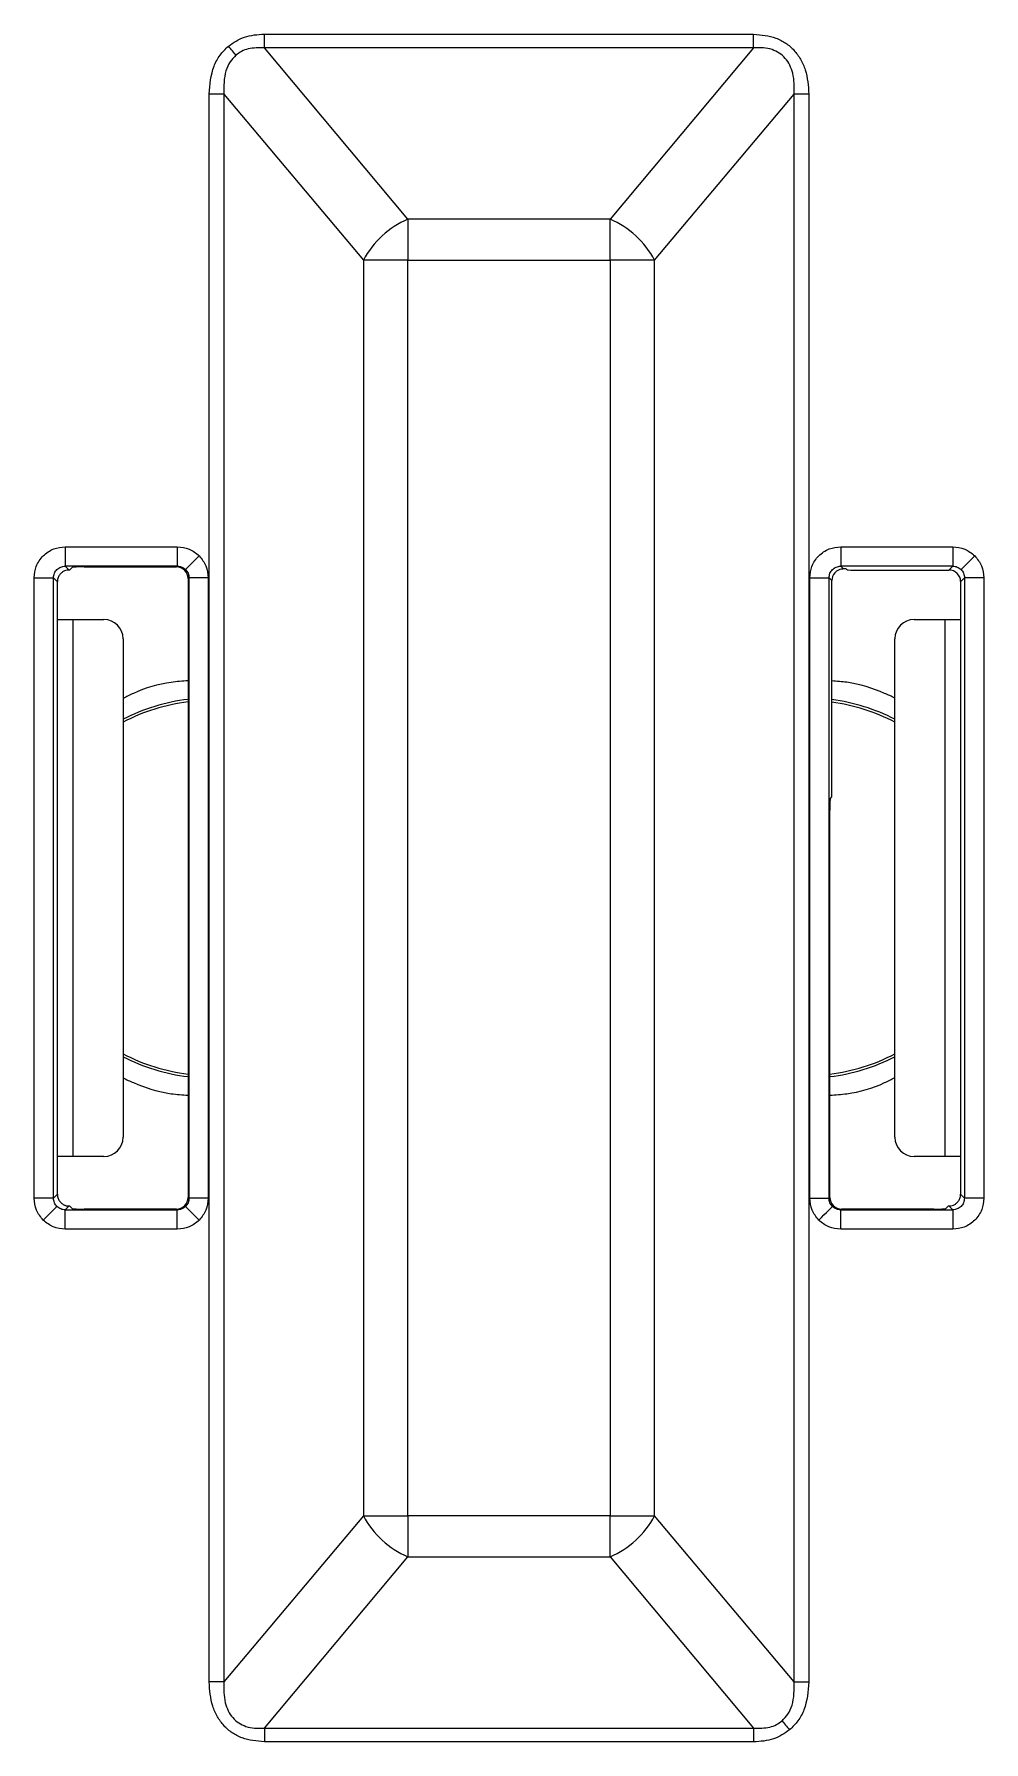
# Model space of a CAD drawing. Header units: inches. Extents: x 897.4 to 914.4, y -8.5 to 2.5.
# Drawn here: x 906.372 to 906.854, y -0.971 to -0.104 of the extents above; entities that cross this region are included whole.
import ezdxf

# ---------------------------------------------------------------- set-up
doc = ezdxf.new("R2010")
doc.units = ezdxf.units.IN
doc.header["$LTSCALE"] = 4
doc.header["$MEASUREMENT"] = 0
doc.layers.get('0').update_dxf_attribs({"linetype": 'CONTINUOUS'})

msp = doc.modelspace()

# ---------------------------------------------------------------- linework, layer by layer
for p, q in [((906.48915, -0.11135), (906.48915, -0.10439)), ((906.48915, -0.10439), (906.73753, -0.10439)), ((906.56206, -0.19825), (906.48915, -0.11135)), ((906.73753, -0.11135), (906.48915, -0.11135)), ((906.73753, -0.11135), (906.66462, -0.19825)), ((906.73753, -0.11135), (906.73753, -0.10439)), ((906.46865, -0.13476), (906.46111, -0.13476)), ((906.46111, -0.94044), (906.46111, -0.13476)), ((906.46865, -0.13476), (906.53944, -0.21912)), ((906.46865, -0.13476), (906.46865, -0.94044)), ((906.68724, -0.21912), (906.75803, -0.13476)), ((906.75803, -0.94044), (906.75803, -0.13476)), ((906.76557, -0.13476), (906.75803, -0.13476)), ((906.76557, -0.13476), (906.76557, -0.94044)), ((906.66462, -0.19825), (906.56206, -0.19825)), ((906.56206, -0.19825), (906.56206, -0.21912)), ((906.66462, -0.21912), (906.66462, -0.19825)), ((906.53944, -0.21912), (906.53944, -0.85608)), ((906.56206, -0.21912), (906.53944, -0.21912)), ((906.56206, -0.85608), (906.56206, -0.21912)), ((906.56206, -0.21912), (906.66462, -0.21912)), ((906.66462, -0.21912), (906.66462, -0.85608)), ((906.68724, -0.21912), (906.66462, -0.21912)), ((906.68724, -0.85608), (906.68724, -0.21912)), ((906.38803, -0.36446), (906.44495, -0.36446)), ((906.38803, -0.36446), (906.38803, -0.3743)), ((906.44495, -0.36446), (906.44495, -0.3743)), ((906.45608, -0.36907), (906.44912, -0.37603)), ((906.78173, -0.36446), (906.83865, -0.36446)), ((906.78173, -0.36446), (906.78173, -0.3743)), ((906.83865, -0.36446), (906.83865, -0.3743)), ((906.37228, -0.695), (906.37228, -0.38021)), ((906.37228, -0.38021), (906.38213, -0.38021)), ((906.38213, -0.695), (906.38213, -0.38021)), ((906.3841, -0.38218), (906.38213, -0.38021)), ((906.44495, -0.3743), (906.38803, -0.3743)), ((906.38803, -0.3743), (906.38997, -0.37625)), ((906.39039, -0.37623), (906.39183, -0.37478)), ((906.39774, -0.37473), (906.44452, -0.37473)), ((906.44452, -0.37473), (906.44495, -0.3743)), ((906.45085, -0.38021), (906.45042, -0.38064)), ((906.45042, -0.38064), (906.45042, -0.69457)), ((906.45085, -0.38021), (906.45085, -0.695)), ((906.46069, -0.38021), (906.45085, -0.38021)), ((906.46069, -0.38021), (906.46069, -0.695)), ((906.76598, -0.695), (906.76598, -0.38021)), ((906.76598, -0.38021), (906.77583, -0.38021)), ((906.77583, -0.695), (906.77583, -0.38021)), ((906.77724, -0.38162), (906.77583, -0.38021)), ((906.83865, -0.3743), (906.78173, -0.3743)), ((906.78173, -0.3743), (906.78316, -0.37573)), ((906.78465, -0.37576), (906.78511, -0.37623)), ((906.79102, -0.37628), (906.83667, -0.37628)), ((906.83667, -0.37628), (906.83865, -0.3743)), ((906.84455, -0.38021), (906.84258, -0.38218)), ((906.84455, -0.38021), (906.84455, -0.695)), ((906.8544, -0.38021), (906.84455, -0.38021)), ((906.8544, -0.38021), (906.8544, -0.695)), ((906.3841, -0.40135), (906.3841, -0.38218)), ((906.77724, -0.48159), (906.77724, -0.38162)), ((906.84258, -0.38218), (906.84258, -0.40135)), ((906.3841, -0.67385), (906.3841, -0.40135)), ((906.3841, -0.40135), (906.39188, -0.40135)), ((906.39188, -0.40135), (906.39188, -0.67385)), ((906.39188, -0.40135), (906.40765, -0.40137)), ((906.81903, -0.40137), (906.8348, -0.40135)), ((906.8348, -0.67385), (906.8348, -0.40135)), ((906.8348, -0.40135), (906.84258, -0.40135)), ((906.84258, -0.40135), (906.84258, -0.67385)), ((906.41747, -0.4112), (906.41747, -0.664)), ((906.80921, -0.664), (906.80921, -0.4112)), ((906.77631, -0.49228), (906.77715, -0.49143)), ((906.77626, -0.69457), (906.77626, -0.49818)), ((906.3841, -0.69302), (906.3841, -0.67385)), ((906.39188, -0.67385), (906.3841, -0.67385)), ((906.40765, -0.67384), (906.39188, -0.67385)), ((906.8348, -0.67385), (906.81903, -0.67384)), ((906.84258, -0.67385), (906.8348, -0.67385)), ((906.84258, -0.67385), (906.84258, -0.69302)), ((906.38213, -0.695), (906.3841, -0.69302)), ((906.84258, -0.69302), (906.84455, -0.695)), ((906.38213, -0.695), (906.37228, -0.695)), ((906.38997, -0.69896), (906.38803, -0.7009)), ((906.38803, -0.7009), (906.44495, -0.7009)), ((906.38803, -0.71075), (906.38803, -0.7009)), ((906.39183, -0.70042), (906.39039, -0.69898)), ((906.44452, -0.70047), (906.39774, -0.70047)), ((906.44495, -0.7009), (906.44452, -0.70047)), ((906.44495, -0.71075), (906.44495, -0.7009)), ((906.45608, -0.70613), (906.44912, -0.69917)), ((906.45042, -0.69457), (906.45085, -0.695)), ((906.46069, -0.695), (906.45085, -0.695)), ((906.76598, -0.695), (906.77583, -0.695)), ((906.77583, -0.695), (906.77626, -0.69457)), ((906.78216, -0.70047), (906.78173, -0.7009)), ((906.78173, -0.7009), (906.83865, -0.7009)), ((906.78173, -0.71075), (906.78173, -0.7009)), ((906.82894, -0.70047), (906.78216, -0.70047)), ((906.83629, -0.69898), (906.83485, -0.70042)), ((906.83865, -0.7009), (906.8367, -0.69896)), ((906.83865, -0.7009), (906.83865, -0.71075)), ((906.8544, -0.695), (906.84455, -0.695)), ((906.44495, -0.71075), (906.38803, -0.71075)), ((906.83865, -0.71075), (906.78173, -0.71075)), ((906.53944, -0.85608), (906.46865, -0.94044)), ((906.53944, -0.85608), (906.56206, -0.85608)), ((906.66462, -0.85608), (906.56206, -0.85608)), ((906.56206, -0.85608), (906.56206, -0.87696)), ((906.66462, -0.85608), (906.68724, -0.85608)), ((906.66462, -0.87696), (906.66462, -0.85608)), ((906.75803, -0.94044), (906.68724, -0.85608)), ((906.48915, -0.96385), (906.56206, -0.87696)), ((906.56206, -0.87696), (906.66462, -0.87696)), ((906.66462, -0.87696), (906.73753, -0.96385)), ((906.46865, -0.94044), (906.46111, -0.94044)), ((906.75803, -0.94044), (906.76557, -0.94044)), ((906.48915, -0.96385), (906.73753, -0.96385)), ((906.48915, -0.96385), (906.48915, -0.97081)), ((906.73753, -0.96385), (906.73753, -0.97081)), ((906.73753, -0.97081), (906.48915, -0.97081))]:
    msp.add_line(p, q)
at = {"flags": 128}
for points in [[(906.47474, -0.11506), (906.47432, -0.11456), (906.47387, -0.11403), (906.47341, -0.11347), (906.47292, -0.1129), (906.47243, -0.11231), (906.47192, -0.1117), (906.47141, -0.11109), (906.47089, -0.11048)], [(906.84978, -0.36907), (906.84844, -0.37042), (906.84714, -0.37172), (906.84594, -0.37291), (906.84489, -0.37396), (906.84403, -0.37483), (906.84338, -0.37548), (906.84297, -0.37588), (906.84282, -0.37603)], [(906.3769, -0.70613), (906.37824, -0.70479), (906.37954, -0.70349), (906.38074, -0.70229), (906.38179, -0.70124), (906.38265, -0.70038), (906.3833, -0.69973), (906.38371, -0.69932), (906.38385, -0.69917)], [(906.7706, -0.70613), (906.77194, -0.70479), (906.77324, -0.70349), (906.77444, -0.70229), (906.77549, -0.70124), (906.77635, -0.70038), (906.777, -0.69973), (906.77741, -0.69932), (906.77756, -0.69917)], [(906.75194, -0.96014), (906.75236, -0.96065), (906.75281, -0.96118), (906.75327, -0.96173), (906.75376, -0.96231), (906.75425, -0.9629), (906.75476, -0.9635), (906.75527, -0.96411), (906.75579, -0.96473)]]:
    msp.add_lwpolyline(points, dxfattribs=at)
for centre, radius, start, end in [((906.57993, -0.2403), 0.04569, 113.02402, 152.39378), ((906.64675, -0.2403), 0.04569, 27.60578, 66.97568), ((906.46176, -0.5376), 0.09637, 96.75891, 117.36061), ((906.46176, -0.5376), 0.09508, 96.85098, 117.76335), ((906.76491, -0.5376), 0.09637, 62.63939, 82.65449), ((906.76491, -0.5376), 0.09508, 62.23665, 82.55434), ((906.46176, -0.5376), 0.09508, 242.23665, 263.14902), ((906.46176, -0.5376), 0.09637, 242.63939, 263.24109), ((906.76491, -0.5376), 0.09508, 276.85098, 297.76335), ((906.76491, -0.5376), 0.09637, 276.75891, 297.36061), ((906.57993, -0.83491), 0.04569, 207.60376, 246.97845), ((906.64675, -0.83491), 0.04569, 293.02185, 332.39668)]:
    msp.add_arc(centre, radius, start, end)
for centre, major_axis, ratio, start_param, end_param in [((906.39001, -0.38218), (0.00418, -0.00418), 0.999924, 3.565906, 3.926953), ((906.38448, -0.37623), (0.00591, 0), 0.008727, 5.906717, 6.274459), ((906.39774, -0.37478), (0.00591, 0), 0.008727, 1.570796, 3.132866), ((906.44452, -0.38064), (0.00418, 0.00418), 0.999924, 5.497825, 7.068545), ((906.78314, -0.38162), (0.00418, -0.00418), 0.999924, 3.197075, 3.926953), ((906.77874, -0.37576), (0.00591, 0), 0.008727, 0.008727, 0.725535), ((906.79102, -0.37623), (0.00591, 0), 0.008727, 3.150319, 4.712389), ((906.83667, -0.38218), (0.00418, 0.00418), 0.999924, 5.497825, 7.068545), ((906.40763, -0.41121), (0.00679, 0.00713), 0.999247, 5.473437, 7.042718), ((906.81905, -0.41121), (-0.00679, 0.00713), 0.999247, 5.523653, 7.092934), ((906.77715, -0.48159), (0, 0.00984), 0.008727, 3.150319, 4.712389), ((906.77631, -0.49818), (0, 0.00591), 0.008727, 0.008727, 1.570796), ((906.40763, -0.664), (-0.00679, 0.00713), 0.999247, 2.38206, 3.951341), ((906.81905, -0.664), (0.00679, 0.00713), 0.999247, 2.331844, 3.901125), ((906.39001, -0.69302), (-0.00418, -0.00418), 0.999924, 5.497825, 5.858871), ((906.83667, -0.69302), (-0.00418, 0.00418), 0.999924, 3.565906, 3.926953), ((906.38448, -0.69898), (0.00591, 0), 0.008727, 0.008727, 0.376469), ((906.39774, -0.70042), (0.00591, 0), 0.008727, 3.150319, 4.712389), ((906.44452, -0.69457), (0.00418, -0.00418), 0.999924, 5.497825, 7.068545), ((906.78216, -0.69457), (-0.00418, -0.00418), 0.999924, 5.497825, 7.068545), ((906.82894, -0.70042), (0.00591, 0), 0.008727, 4.712389, 6.274459), ((906.8422, -0.69898), (0.00591, 0), 0.008727, 2.765124, 3.132866)]:
    msp.add_ellipse(centre, major_axis=major_axis, ratio=ratio, start_param=start_param, end_param=end_param)
for points, knots in [([(906.46111, -0.13476), (906.46152, -0.12996), (906.46212, -0.12299), (906.46638, -0.11489), (906.4694, -0.11193), (906.47089, -0.11048)], [0, 0, 0, 0, 0.530436, 0.769183, 1, 1, 1, 1]), ([(906.47089, -0.11048), (906.47353, -0.1087), (906.47905, -0.105), (906.48569, -0.1046), (906.48915, -0.10439)], [0, 0, 0, 0, 0.479384, 1, 1, 1, 1]), ([(906.48915, -0.11135), (906.4864, -0.1113), (906.48244, -0.11123), (906.47759, -0.113), (906.47567, -0.11438), (906.47474, -0.11506)], [0, 0, 0, 0, 0.53647, 0.773854, 1, 1, 1, 1]), ([(906.73753, -0.10439), (906.74141, -0.10473), (906.74717, -0.10522), (906.75392, -0.10881), (906.75818, -0.11246), (906.76153, -0.11708), (906.76483, -0.12443), (906.76527, -0.13059), (906.76557, -0.13476)], [0, 0, 0, 0, 0.247592, 0.367514, 0.486105, 0.606423, 0.732897, 1, 1, 1, 1]), ([(906.75803, -0.13476), (906.75812, -0.1312), (906.75825, -0.12615), (906.75605, -0.12009), (906.75374, -0.11657), (906.75063, -0.11386), (906.7468, -0.11205), (906.74232, -0.11112), (906.73919, -0.11127), (906.73753, -0.11135)], [0, 0, 0, 0, 0.288815, 0.410374, 0.521393, 0.630313, 0.742878, 0.864636, 1, 1, 1, 1]), ([(906.47474, -0.11506), (906.47367, -0.11615), (906.47144, -0.11841), (906.46851, -0.12509), (906.46859, -0.13076), (906.46865, -0.13476)], [0, 0, 0, 0, 0.212604, 0.443478, 1, 1, 1, 1]), ([(906.37228, -0.38021), (906.37249, -0.37823), (906.37282, -0.37518), (906.37478, -0.37151), (906.3768, -0.36901), (906.37931, -0.36697), (906.38298, -0.365), (906.38605, -0.36467), (906.38803, -0.36446)], [0, 0, 0, 0, 0.2394406, 0.3682278, 0.4999987, 0.6287762, 0.7605594, 1, 1, 1, 1]), ([(906.44495, -0.36446), (906.44703, -0.36467), (906.4512, -0.3651), (906.45446, -0.36775), (906.45608, -0.36907)], [0, 0, 0, 0, 0.500009, 1, 1, 1, 1]), ([(906.45608, -0.36907), (906.4574, -0.3707), (906.46005, -0.37395), (906.46048, -0.37812), (906.46069, -0.38021)], [0, 0, 0, 0, 0.499991, 1, 1, 1, 1]), ([(906.76598, -0.38021), (906.7662, -0.37823), (906.76652, -0.37518), (906.76848, -0.37151), (906.7705, -0.36901), (906.77301, -0.36697), (906.77668, -0.365), (906.77975, -0.36467), (906.78173, -0.36446)], [0, 0, 0, 0, 0.23944, 0.368224, 0.499994, 0.628771, 0.760554, 1, 1, 1, 1]), ([(906.83865, -0.36446), (906.84073, -0.36467), (906.8449, -0.3651), (906.84816, -0.36775), (906.84978, -0.36907)], [0, 0, 0, 0, 0.500004, 1, 1, 1, 1]), ([(906.84978, -0.36907), (906.85111, -0.3707), (906.85375, -0.37395), (906.85418, -0.37812), (906.8544, -0.38021)], [0, 0, 0, 0, 0.4999863, 1, 1, 1, 1]), ([(906.38213, -0.38021), (906.38221, -0.37943), (906.38239, -0.37789), (906.38376, -0.37593), (906.38571, -0.37457), (906.38726, -0.37439), (906.38803, -0.3743)], [0, 0, 0, 0, 0.2500222, 0.5, 0.7499778, 1, 1, 1, 1]), ([(906.38997, -0.37625), (906.3897, -0.37626), (906.38915, -0.37628), (906.3878, -0.37662), (906.38644, -0.37739), (906.38523, -0.37855), (906.38474, -0.37956), (906.38448, -0.3801)], [0, 0, 0, 0, 0.210707, 0.422267, 0.613861, 0.792497, 1, 1, 1, 1]), ([(906.44495, -0.3743), (906.44533, -0.37432), (906.44611, -0.37437), (906.44722, -0.37472), (906.44826, -0.37526), (906.44883, -0.37577), (906.44912, -0.37603)], [0, 0, 0, 0, 0.250017, 0.50002, 0.749972, 1, 1, 1, 1]), ([(906.44912, -0.37603), (906.44938, -0.37632), (906.4499, -0.3769), (906.45043, -0.37793), (906.45079, -0.37905), (906.45083, -0.37982), (906.45085, -0.38021)], [0, 0, 0, 0, 0.250028, 0.49998, 0.749983, 1, 1, 1, 1]), ([(906.77583, -0.38021), (906.77591, -0.37943), (906.77609, -0.37789), (906.77746, -0.37593), (906.77941, -0.37457), (906.78096, -0.37439), (906.78173, -0.3743)], [0, 0, 0, 0, 0.250021, 0.499989, 0.749979, 1, 1, 1, 1]), ([(906.78316, -0.37573), (906.78277, -0.37574), (906.78199, -0.37577), (906.78058, -0.37623), (906.77947, -0.37693), (906.77893, -0.37748), (906.77874, -0.37768)], [0, 0, 0, 0, 0.289685, 0.580516, 0.851772, 1, 1, 1, 1]), ([(906.83865, -0.3743), (906.83903, -0.37432), (906.83981, -0.37437), (906.84092, -0.37472), (906.84196, -0.37526), (906.84254, -0.37577), (906.84282, -0.37603)], [0, 0, 0, 0, 0.250004, 0.499994, 0.749961, 1, 1, 1, 1]), ([(906.84282, -0.37603), (906.84308, -0.37632), (906.8436, -0.3769), (906.84413, -0.37793), (906.84449, -0.37905), (906.84453, -0.37982), (906.84455, -0.38021)], [0, 0, 0, 0, 0.249996, 0.499957, 0.749977, 1, 1, 1, 1]), ([(906.45042, -0.43245), (906.44757, -0.43266), (906.43807, -0.43336), (906.42677, -0.43652), (906.41919, -0.44061), (906.41747, -0.44154)], [0, 0, 0, 0, 0.24953, 0.830138, 1, 1, 1, 1]), ([(906.80921, -0.44121), (906.80748, -0.44041), (906.79973, -0.43678), (906.78896, -0.43338), (906.77977, -0.43272), (906.77724, -0.43254)], [0, 0, 0, 0, 0.171323, 0.77124, 1, 1, 1, 1]), ([(906.41747, -0.63399), (906.4192, -0.6348), (906.42695, -0.63842), (906.43804, -0.64189), (906.44756, -0.64255), (906.45042, -0.64275)], [0, 0, 0, 0, 0.166406, 0.749127, 1, 1, 1, 1]), ([(906.77626, -0.64275), (906.77911, -0.64254), (906.78861, -0.64185), (906.79991, -0.63869), (906.80749, -0.63459), (906.80921, -0.63367)], [0, 0, 0, 0, 0.2495304, 0.8301344, 1, 1, 1, 1]), ([(906.3769, -0.70613), (906.37557, -0.70451), (906.37293, -0.70125), (906.3725, -0.69708), (906.37228, -0.695)], [0, 0, 0, 0, 0.499982, 1, 1, 1, 1]), ([(906.38385, -0.69917), (906.3836, -0.69888), (906.38308, -0.69831), (906.38254, -0.69727), (906.38219, -0.69616), (906.38215, -0.69538), (906.38213, -0.695)], [0, 0, 0, 0, 0.250028, 0.49998, 0.749983, 1, 1, 1, 1]), ([(906.38803, -0.7009), (906.38764, -0.70088), (906.38687, -0.70084), (906.38576, -0.70048), (906.38472, -0.69995), (906.38414, -0.69943), (906.38385, -0.69917)], [0, 0, 0, 0, 0.250019, 0.499962, 0.749971, 1, 1, 1, 1]), ([(906.38448, -0.69511), (906.38475, -0.69566), (906.38529, -0.69677), (906.38664, -0.69797), (906.38801, -0.69865), (906.38923, -0.69893), (906.38971, -0.69895), (906.38997, -0.69896)], [0, 0, 0, 0, 0.2127805, 0.426392, 0.619751, 0.7982953, 1, 1, 1, 1]), ([(906.44912, -0.69917), (906.44883, -0.69943), (906.44826, -0.69995), (906.44722, -0.70048), (906.44611, -0.70084), (906.44533, -0.70088), (906.44495, -0.7009)], [0, 0, 0, 0, 0.250028, 0.49998, 0.749983, 1, 1, 1, 1]), ([(906.45085, -0.695), (906.45083, -0.69538), (906.45079, -0.69616), (906.45043, -0.69727), (906.4499, -0.69831), (906.44938, -0.69888), (906.44912, -0.69917)], [0, 0, 0, 0, 0.250017, 0.50002, 0.749972, 1, 1, 1, 1]), ([(906.46069, -0.695), (906.46048, -0.69708), (906.46005, -0.70125), (906.4574, -0.70451), (906.45608, -0.70613)], [0, 0, 0, 0, 0.500009, 1, 1, 1, 1]), ([(906.7706, -0.70613), (906.76927, -0.70451), (906.76663, -0.70125), (906.7662, -0.69708), (906.76598, -0.695)], [0, 0, 0, 0, 0.499983, 1, 1, 1, 1]), ([(906.77756, -0.69917), (906.7773, -0.69888), (906.77678, -0.69831), (906.77624, -0.69727), (906.77589, -0.69616), (906.77585, -0.69538), (906.77583, -0.695)], [0, 0, 0, 0, 0.250012, 0.49997, 0.749978, 1, 1, 1, 1]), ([(906.78173, -0.7009), (906.78134, -0.70088), (906.78057, -0.70084), (906.77946, -0.70048), (906.77842, -0.69995), (906.77784, -0.69943), (906.77756, -0.69917)], [0, 0, 0, 0, 0.250011, 0.499977, 0.749979, 1, 1, 1, 1]), ([(906.8367, -0.69896), (906.83698, -0.69895), (906.83753, -0.69892), (906.83888, -0.69858), (906.84024, -0.69781), (906.84145, -0.69665), (906.84194, -0.69565), (906.8422, -0.69511)], [0, 0, 0, 0, 0.210701, 0.422263, 0.613845, 0.792495, 1, 1, 1, 1]), ([(906.8544, -0.695), (906.85418, -0.69698), (906.85386, -0.70002), (906.8519, -0.70369), (906.84988, -0.70619), (906.84737, -0.70824), (906.8437, -0.71021), (906.84063, -0.71053), (906.83865, -0.71075)], [0, 0, 0, 0, 0.239441, 0.368224, 0.499995, 0.628772, 0.760549, 1, 1, 1, 1]), ([(906.84455, -0.695), (906.84446, -0.69577), (906.84429, -0.69732), (906.84292, -0.69927), (906.84097, -0.70064), (906.83942, -0.70081), (906.83865, -0.7009)], [0, 0, 0, 0, 0.2500166, 0.4999918, 0.7499803, 1, 1, 1, 1]), ([(906.38803, -0.71075), (906.38595, -0.71053), (906.38177, -0.7101), (906.37852, -0.70746), (906.3769, -0.70613)], [0, 0, 0, 0, 0.4999965, 1, 1, 1, 1]), ([(906.45608, -0.70613), (906.45446, -0.70746), (906.4512, -0.7101), (906.44703, -0.71053), (906.44495, -0.71075)], [0, 0, 0, 0, 0.499982, 1, 1, 1, 1]), ([(906.78173, -0.71075), (906.77965, -0.71053), (906.77548, -0.7101), (906.77222, -0.70746), (906.7706, -0.70613)], [0, 0, 0, 0, 0.5000024, 1, 1, 1, 1]), ([(906.48915, -0.97081), (906.48527, -0.97048), (906.47951, -0.96998), (906.47275, -0.9664), (906.4685, -0.96274), (906.46514, -0.95813), (906.46185, -0.95077), (906.46141, -0.94462), (906.46111, -0.94044)], [0, 0, 0, 0, 0.247592, 0.36751, 0.486103, 0.606412, 0.732887, 1, 1, 1, 1]), ([(906.46865, -0.94044), (906.46856, -0.944), (906.46843, -0.94906), (906.47063, -0.95511), (906.47294, -0.95864), (906.47605, -0.96135), (906.47988, -0.96315), (906.48435, -0.96408), (906.48749, -0.96393), (906.48915, -0.96385)], [0, 0, 0, 0, 0.288814, 0.410372, 0.521396, 0.630315, 0.742879, 0.864632, 1, 1, 1, 1]), ([(906.75194, -0.96014), (906.75301, -0.95906), (906.75524, -0.95679), (906.75817, -0.95011), (906.75809, -0.94445), (906.75803, -0.94044)], [0, 0, 0, 0, 0.212606, 0.443471, 1, 1, 1, 1]), ([(906.76557, -0.94044), (906.76516, -0.94525), (906.76456, -0.95221), (906.7603, -0.96032), (906.75728, -0.96328), (906.75579, -0.96473)], [0, 0, 0, 0, 0.530438, 0.769179, 1, 1, 1, 1]), ([(906.73753, -0.96385), (906.74028, -0.9639), (906.74424, -0.96398), (906.74909, -0.96221), (906.75101, -0.96082), (906.75194, -0.96014)], [0, 0, 0, 0, 0.53646, 0.773862, 1, 1, 1, 1]), ([(906.75579, -0.96473), (906.75314, -0.9665), (906.74763, -0.9702), (906.74099, -0.9706), (906.73753, -0.97081)], [0, 0, 0, 0, 0.479387, 1, 1, 1, 1])]:
    msp.add_open_spline(points, degree=3, knots=knots)

doc.saveas('drawing.dxf')
